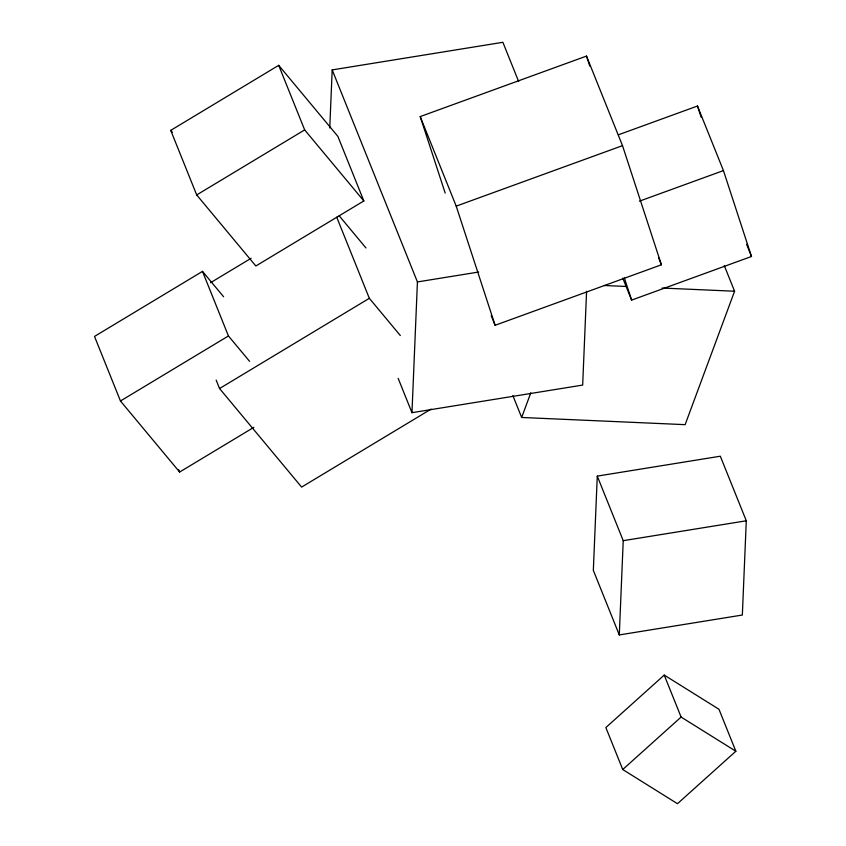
<?xml version="1.0" encoding="UTF-8"?>
<svg xmlns="http://www.w3.org/2000/svg" width="846" height="846" viewBox="0 0 846 846"><rect width="100%" height="100%" fill="white"/><g stroke="black" fill="none" stroke-linecap="round" stroke-linejoin="round"><path stroke-width="1.27" d="M329.76 128L332.192 69.901L502.884 42.3L518.651 81.523M586.585 291.32L582.672 385.078L411.97 412.679L417.427 281.94L332.192 69.901M597.276 476.108L593.332 570.363L619.293 634.934L742.344 615.031L746.288 520.787L720.327 456.216L597.276 476.108L623.227 540.679L619.293 634.934M724.313 265.676L734.582 291.225L685.133 424.66L521.665 417.469L530.823 392.766M664.226 675.087L605.863 727.56L622.73 769.522L677.477 803.7L735.851 751.237L718.973 709.265L664.226 675.087L681.104 717.059L735.851 751.237M622.73 769.522L681.104 717.059M170.733 130.369L278.704 65.332L337.871 136.386L363.833 200.946L255.852 265.993L196.695 194.94L170.733 130.369L172.425 132.399M196.695 194.94L304.666 129.903L278.704 65.332M223.608 296.756L202.48 271.386L94.509 336.422L120.46 400.993L179.627 472.047L253.863 427.336M210.58 282.691L251.114 258.273M120.46 400.993L228.441 335.957L202.48 271.386M431.122 409.083L301.62 487.095L219.558 388.536L369.332 298.31L336.729 217.221M445.186 193.078L420.208 116.579L586.5 56.079L622.508 145.649L661.413 264.787L495.111 325.287L491.219 315.6M618.394 134.8L697.485 106.025L723.446 170.596L751.491 256.486L631.613 300.097L622.793 278.165M420.208 116.579L456.206 206.138L622.508 145.649M639.407 201.168L723.446 170.596M417.427 281.94L478.677 272.031M623.227 540.679L746.288 520.787M604.076 285.493L626.484 286.477M662.08 288.042L734.582 291.225M304.666 129.903L363.833 200.946M339.183 215.793L365.98 247.973M369.332 298.31L400.317 335.524M228.441 335.957L249.57 361.327M746.595 244.304L751.491 256.486M658.495 257.522L661.413 264.787M512.856 395.568L521.665 417.469M398.17 378.363L411.97 412.679M216.153 380.065L219.558 388.536M178.643 469.615L179.627 472.047M697.485 106.025L701.144 117.234M586.5 56.079L589.778 66.115M624.295 277.689L631.613 300.097M456.206 206.138L495.111 325.287"/></g></svg>
